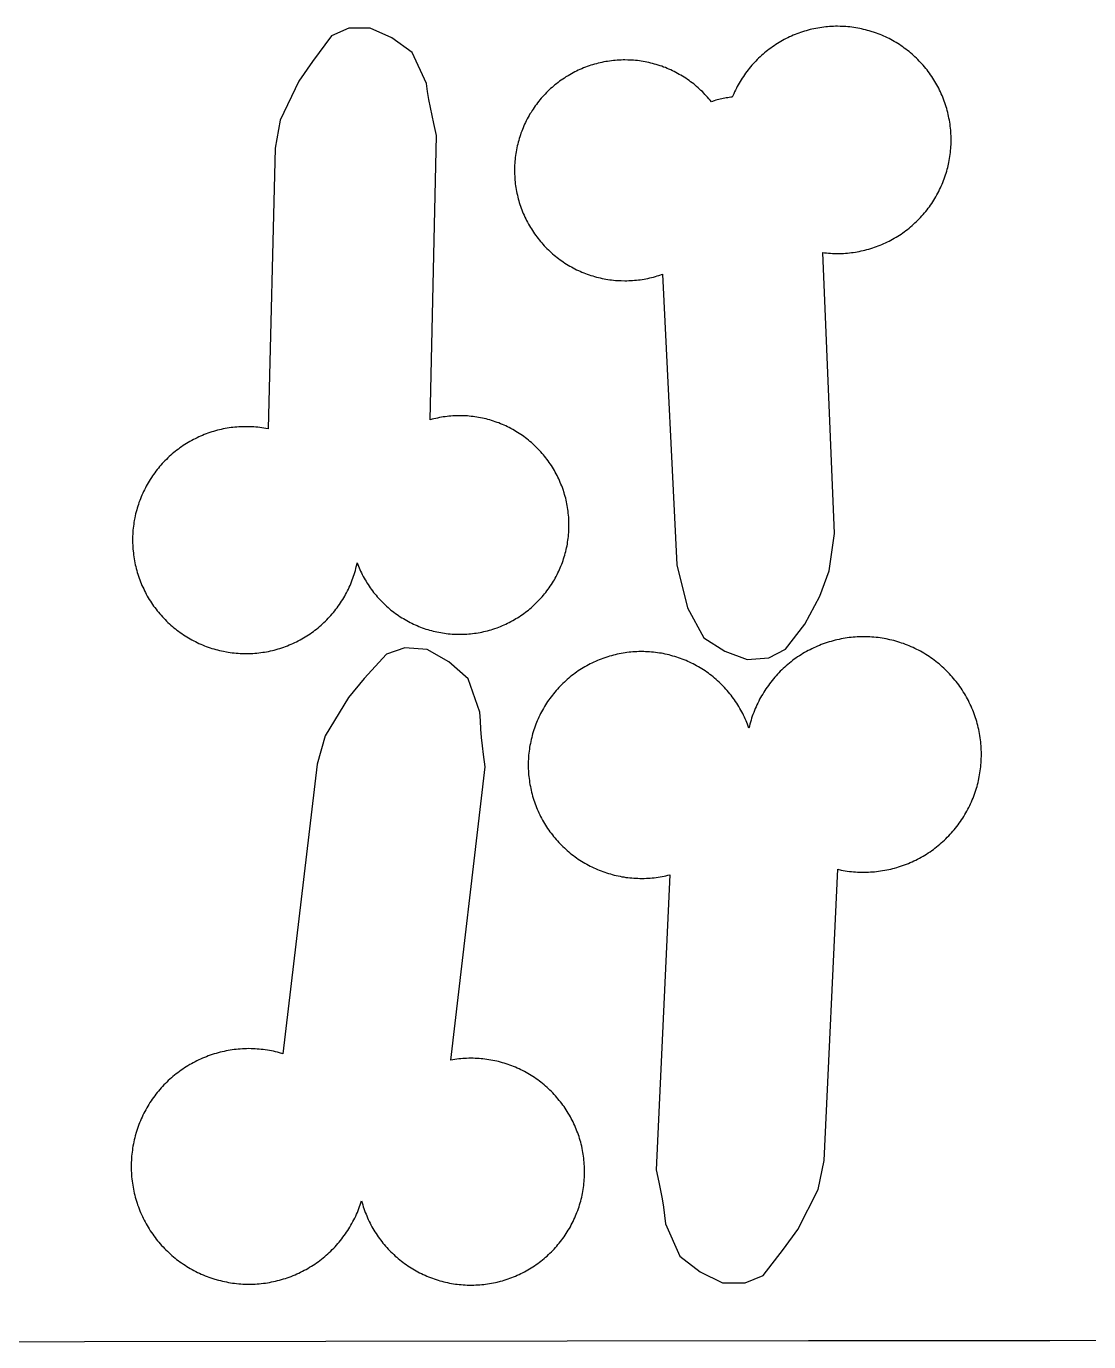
# Model space of a CAD drawing. Extents: x -246 to 246, y -104 to 199.
# Drawn here: x 6 to 18.03, y 108.34 to 123.23 of the extents above; entities that cross this region are included whole.
import ezdxf

# ---------------------------------------------------------------- set-up
doc = ezdxf.new("R2010")
doc.units = 0
doc.layers.add('Add_Red', color=1, linetype='Continuous')
doc.layers.add('Outline_Red', color=1, linetype='Continuous')

msp = doc.modelspace()

# ---------------------------------------------------------------- linework, layer by layer
at = {"layer": 'Add_Red'}
for points in [[(8.518, 116.128), (8.541, 116.129), (8.563, 116.13), (8.586, 116.132), (8.608, 116.134), (8.63, 116.136), (8.653, 116.139), (8.675, 116.142), (8.697, 116.145), (8.719, 116.149), (8.741, 116.153), (8.763, 116.158), (8.785, 116.163), (8.806, 116.168), (8.828, 116.174), (8.85, 116.18), (8.871, 116.187), (8.892, 116.194), (8.914, 116.201), (8.935, 116.208), (8.956, 116.216), (8.976, 116.225), (8.997, 116.234), (9.018, 116.243), (9.038, 116.252), (9.058, 116.262), (9.078, 116.272), (9.098, 116.283), (9.118, 116.293), (9.137, 116.305), (9.156, 116.316), (9.175, 116.328), (9.194, 116.34), (9.213, 116.353), (9.231, 116.365), (9.249, 116.379), (9.267, 116.392), (9.285, 116.406), (9.302, 116.42), (9.319, 116.434), (9.336, 116.449), (9.353, 116.464), (9.369, 116.479), (9.386, 116.495), (9.401, 116.511), (9.417, 116.527), (9.432, 116.543), (9.447, 116.56), (9.462, 116.577), (9.477, 116.594), (9.491, 116.611), (9.504, 116.629), (9.518, 116.647), (9.531, 116.665), (9.544, 116.683), (9.557, 116.702), (9.569, 116.72), (9.581, 116.739), (9.592, 116.759), (9.604, 116.778), (9.614, 116.798), (9.625, 116.817), (9.635, 116.837), (9.645, 116.858), (9.655, 116.878), (9.664, 116.898), (9.673, 116.919), (9.681, 116.94), (9.689, 116.961), (9.697, 116.982), (9.704, 117.003), (9.711, 117.024), (9.718, 117.046), (9.724, 117.067), (9.73, 117.089), (9.735, 117.11), (9.74, 117.132), (9.745, 117.154), (9.758, 117.119), (9.767, 117.1), (9.775, 117.08), (9.784, 117.06), (9.793, 117.041), (9.803, 117.021), (9.813, 117.002), (9.823, 116.983), (9.834, 116.964), (9.845, 116.946), (9.856, 116.927), (9.868, 116.909), (9.88, 116.891), (9.892, 116.873), (9.904, 116.856), (9.917, 116.838), (9.93, 116.821), (9.944, 116.804), (9.958, 116.788), (9.972, 116.771), (9.986, 116.755), (10.001, 116.739), (10.015, 116.724), (10.031, 116.708), (10.046, 116.693), (10.062, 116.678), (10.077, 116.664), (10.094, 116.649), (10.11, 116.635), (10.127, 116.621), (10.144, 116.608), (10.161, 116.595), (10.178, 116.582), (10.196, 116.57), (10.213, 116.557), (10.231, 116.545), (10.25, 116.534), (10.268, 116.523), (10.287, 116.512), (10.306, 116.501), (10.324, 116.491), (10.344, 116.481), (10.363, 116.471), (10.382, 116.462), (10.402, 116.453), (10.422, 116.444), (10.442, 116.436), (10.462, 116.428), (10.482, 116.42), (10.502, 116.413), (10.523, 116.406), (10.544, 116.4), (10.564, 116.394), (10.585, 116.388), (10.606, 116.383), (10.627, 116.378), (10.648, 116.373), (10.669, 116.369), (10.69, 116.365), (10.712, 116.361), (10.733, 116.358), (10.754, 116.355), (10.776, 116.353), (10.797, 116.351), (10.819, 116.349), (10.841, 116.348), (10.862, 116.347), (10.884, 116.346), (10.905, 116.346), (10.943, 116.346), (10.964, 116.347), (10.986, 116.348), (11.007, 116.35), (11.029, 116.352), (11.05, 116.354), (11.072, 116.357), (11.093, 116.36), (11.114, 116.364), (11.136, 116.367), (11.157, 116.372), (11.178, 116.376), (11.199, 116.381), (11.22, 116.387), (11.241, 116.392), (11.261, 116.398), (11.282, 116.405), (11.303, 116.411), (11.328, 116.42), (11.349, 116.428), (11.369, 116.436), (11.389, 116.444), (11.408, 116.453), (11.428, 116.462), (11.448, 116.471), (11.467, 116.481), (11.486, 116.491), (11.505, 116.501), (11.524, 116.512), (11.542, 116.523), (11.561, 116.534), (11.579, 116.545), (11.597, 116.557), (11.615, 116.57), (11.632, 116.582), (11.65, 116.595), (11.667, 116.608), (11.684, 116.621), (11.7, 116.635), (11.717, 116.649), (11.733, 116.664), (11.749, 116.678), (11.765, 116.693), (11.78, 116.708), (11.795, 116.724), (11.81, 116.739), (11.825, 116.755), (11.839, 116.771), (11.853, 116.788), (11.867, 116.804), (11.88, 116.821), (11.893, 116.838), (11.906, 116.856), (11.919, 116.873), (11.931, 116.891), (11.943, 116.909), (11.954, 116.927), (11.966, 116.946), (11.977, 116.964), (11.987, 116.983), (11.998, 117.002), (12.007, 117.021), (12.017, 117.041), (12.026, 117.06), (12.035, 117.08), (12.044, 117.1), (12.052, 117.119), (12.06, 117.14), (12.068, 117.16), (12.075, 117.18), (12.082, 117.201), (12.088, 117.221), (12.094, 117.242), (12.1, 117.263), (12.106, 117.284), (12.111, 117.305), (12.115, 117.326), (12.12, 117.347), (12.124, 117.368), (12.127, 117.389), (12.13, 117.411), (12.133, 117.432), (12.136, 117.454), (12.138, 117.475), (12.139, 117.497), (12.141, 117.518), (12.142, 117.54), (12.142, 117.561), (12.142, 117.583), (12.142, 117.609), (12.141, 117.63), (12.14, 117.652), (12.139, 117.673), (12.137, 117.695), (12.135, 117.716), (12.133, 117.738), (12.13, 117.759), (12.126, 117.781), (12.123, 117.802), (12.119, 117.823), (12.114, 117.844), (12.11, 117.865), (12.105, 117.886), (12.099, 117.907), (12.093, 117.928), (12.087, 117.949), (12.075, 117.986), (12.068, 118.006), (12.06, 118.026), (12.052, 118.046), (12.044, 118.066), (12.035, 118.086), (12.026, 118.106), (12.017, 118.125), (12.007, 118.144), (11.998, 118.164), (11.987, 118.183), (11.977, 118.201), (11.966, 118.22), (11.954, 118.238), (11.943, 118.257), (11.931, 118.275), (11.919, 118.292), (11.906, 118.31), (11.893, 118.327), (11.88, 118.344), (11.867, 118.361), (11.853, 118.378), (11.839, 118.394), (11.825, 118.411), (11.81, 118.427), (11.795, 118.442), (11.78, 118.458), (11.765, 118.473), (11.749, 118.488), (11.733, 118.502), (11.717, 118.516), (11.7, 118.53), (11.684, 118.544), (11.667, 118.558), (11.65, 118.571), (11.632, 118.584), (11.615, 118.596), (11.597, 118.608), (11.579, 118.62), (11.561, 118.632), (11.542, 118.643), (11.524, 118.654), (11.505, 118.665), (11.486, 118.675), (11.467, 118.685), (11.448, 118.695), (11.428, 118.704), (11.408, 118.713), (11.389, 118.722), (11.369, 118.73), (11.349, 118.738), (11.328, 118.745), (11.308, 118.752), (11.288, 118.759), (11.267, 118.766), (11.246, 118.772), (11.225, 118.778), (11.205, 118.783), (11.184, 118.788), (11.162, 118.793), (11.141, 118.797), (11.12, 118.801), (11.099, 118.805), (11.077, 118.808), (11.056, 118.811), (11.035, 118.813), (11.013, 118.815), (10.992, 118.817), (10.97, 118.818), (10.948, 118.819), (10.927, 118.82), (10.905, 118.82), (10.869, 118.819), (10.848, 118.819), (10.826, 118.817), (10.805, 118.816), (10.783, 118.814), (10.762, 118.812), (10.74, 118.809), (10.719, 118.806), (10.698, 118.802), (10.676, 118.799), (10.655, 118.794), (10.634, 118.79), (10.613, 118.785), (10.592, 118.78), (10.571, 118.774), (10.644, 121.993), (10.612, 122.127), (10.592, 122.218), (10.574, 122.308), (10.557, 122.399), (10.542, 122.49), (10.529, 122.581), (10.367, 122.931), (10.139, 123.096), (9.892, 123.208), (9.649, 123.205), (9.453, 123.118), (9.239, 122.828), (9.085, 122.608), (8.873, 122.167), (8.815, 121.849), (8.739, 118.671), (8.71, 118.677), (8.688, 118.68), (8.665, 118.684), (8.643, 118.687), (8.621, 118.689), (8.599, 118.691), (8.576, 118.693), (8.554, 118.695), (8.532, 118.696), (8.509, 118.696), (8.487, 118.696), (8.451, 118.696), (8.428, 118.695), (8.406, 118.694), (8.384, 118.692), (8.361, 118.69), (8.339, 118.688), (8.317, 118.685), (8.295, 118.682), (8.273, 118.678), (8.25, 118.674), (8.228, 118.67), (8.207, 118.665), (8.185, 118.66), (8.163, 118.655), (8.141, 118.649), (8.12, 118.643), (8.098, 118.636), (8.077, 118.629), (8.056, 118.622), (8.035, 118.614), (8.014, 118.606), (7.993, 118.598), (7.973, 118.589), (7.952, 118.58), (7.932, 118.57), (7.912, 118.56), (7.892, 118.55), (7.872, 118.54), (7.852, 118.529), (7.833, 118.517), (7.814, 118.506), (7.795, 118.494), (7.776, 118.482), (7.757, 118.469), (7.739, 118.456), (7.721, 118.443), (7.703, 118.43), (7.685, 118.416), (7.668, 118.402), (7.651, 118.387), (7.634, 118.372), (7.617, 118.357), (7.601, 118.342), (7.585, 118.326), (7.569, 118.311), (7.554, 118.294), (7.538, 118.278), (7.523, 118.261), (7.509, 118.244), (7.494, 118.227), (7.48, 118.21), (7.466, 118.192), (7.453, 118.174), (7.44, 118.156), (7.427, 118.138), (7.415, 118.119), (7.402, 118.1), (7.391, 118.081), (7.379, 118.062), (7.368, 118.043), (7.357, 118.023), (7.347, 118.003), (7.336, 117.983), (7.327, 117.963), (7.317, 117.943), (7.308, 117.922), (7.299, 117.901), (7.291, 117.881), (7.283, 117.86), (7.275, 117.839), (7.268, 117.817), (7.261, 117.796), (7.255, 117.775), (7.249, 117.753), (7.243, 117.731), (7.237, 117.71), (7.232, 117.688), (7.228, 117.666), (7.222, 117.635), (7.218, 117.613), (7.215, 117.591), (7.212, 117.569), (7.209, 117.546), (7.207, 117.524), (7.206, 117.502), (7.204, 117.479), (7.203, 117.457), (7.203, 117.434), (7.202, 117.412), (7.203, 117.378), (7.204, 117.356), (7.205, 117.333), (7.206, 117.311), (7.208, 117.289), (7.211, 117.266), (7.213, 117.244), (7.217, 117.222), (7.22, 117.2), (7.224, 117.178), (7.228, 117.156), (7.233, 117.134), (7.238, 117.112), (7.243, 117.09), (7.249, 117.069), (7.255, 117.047), (7.262, 117.026), (7.269, 117.004), (7.276, 116.983), (7.284, 116.962), (7.292, 116.941), (7.3, 116.92), (7.309, 116.9), (7.318, 116.879), (7.328, 116.859), (7.337, 116.839), (7.348, 116.819), (7.358, 116.799), (7.369, 116.779), (7.38, 116.76), (7.392, 116.741), (7.404, 116.722), (7.416, 116.703), (7.428, 116.684), (7.441, 116.666), (7.454, 116.648), (7.468, 116.63), (7.482, 116.612), (7.496, 116.595), (7.51, 116.578), (7.525, 116.561), (7.54, 116.544), (7.555, 116.528), (7.571, 116.512), (7.587, 116.496), (7.603, 116.48), (7.619, 116.465), (7.636, 116.45), (7.653, 116.435), (7.67, 116.421), (7.687, 116.407), (7.705, 116.393), (7.723, 116.38), (7.741, 116.366), (7.759, 116.354), (7.778, 116.341), (7.797, 116.329), (7.816, 116.317), (7.835, 116.305), (7.854, 116.294), (7.874, 116.283), (7.894, 116.273), (7.914, 116.263), (7.934, 116.253), (7.954, 116.243), (7.975, 116.234), (7.995, 116.225), (8.016, 116.217), (8.037, 116.209), (8.058, 116.201), (8.079, 116.194), (8.101, 116.187), (8.122, 116.181), (8.144, 116.174), (8.165, 116.169), (8.187, 116.163), (8.209, 116.158), (8.231, 116.154), (8.264, 116.147), (8.286, 116.144), (8.308, 116.14), (8.33, 116.137), (8.352, 116.135), (8.375, 116.133), (8.397, 116.131), (8.419, 116.13), (8.442, 116.129), (8.464, 116.128), (8.487, 116.128), (8.518, 116.128)], [(14.404, 116.079), (14.593, 116.179), (14.813, 116.46), (14.981, 116.776), (15.089, 117.064), (15.147, 117.488), (15.014, 120.668), (15.036, 120.665), (15.058, 120.663), (15.081, 120.661), (15.103, 120.659), (15.126, 120.658), (15.148, 120.657), (15.182, 120.657), (15.205, 120.657), (15.227, 120.657), (15.25, 120.658), (15.272, 120.66), (15.294, 120.661), (15.317, 120.664), (15.339, 120.666), (15.361, 120.669), (15.384, 120.672), (15.406, 120.676), (15.428, 120.68), (15.45, 120.685), (15.472, 120.689), (15.493, 120.695), (15.515, 120.7), (15.537, 120.706), (15.558, 120.713), (15.58, 120.719), (15.601, 120.727), (15.622, 120.734), (15.643, 120.742), (15.664, 120.75), (15.685, 120.759), (15.705, 120.768), (15.726, 120.777), (15.746, 120.787), (15.766, 120.797), (15.786, 120.807), (15.806, 120.818), (15.825, 120.829), (15.845, 120.84), (15.864, 120.852), (15.883, 120.864), (15.901, 120.876), (15.92, 120.889), (15.938, 120.902), (15.956, 120.915), (15.974, 120.929), (15.992, 120.943), (16.009, 120.957), (16.026, 120.972), (16.043, 120.987), (16.059, 121.002), (16.076, 121.017), (16.092, 121.033), (16.107, 121.049), (16.123, 121.065), (16.138, 121.082), (16.153, 121.099), (16.167, 121.116), (16.182, 121.133), (16.196, 121.151), (16.209, 121.168), (16.223, 121.186), (16.236, 121.205), (16.248, 121.223), (16.261, 121.242), (16.273, 121.261), (16.284, 121.28), (16.296, 121.299), (16.307, 121.319), (16.318, 121.339), (16.328, 121.358), (16.338, 121.379), (16.348, 121.399), (16.357, 121.419), (16.366, 121.44), (16.374, 121.461), (16.383, 121.481), (16.391, 121.502), (16.398, 121.524), (16.405, 121.545), (16.412, 121.566), (16.418, 121.588), (16.424, 121.609), (16.43, 121.631), (16.438, 121.666), (16.443, 121.688), (16.447, 121.71), (16.451, 121.732), (16.454, 121.754), (16.457, 121.777), (16.46, 121.799), (16.462, 121.821), (16.464, 121.844), (16.466, 121.866), (16.467, 121.888), (16.468, 121.911), (16.468, 121.942), (16.468, 121.965), (16.467, 121.987), (16.466, 122.009), (16.465, 122.032), (16.463, 122.054), (16.461, 122.076), (16.458, 122.099), (16.456, 122.121), (16.452, 122.143), (16.449, 122.165), (16.444, 122.187), (16.44, 122.209), (16.435, 122.231), (16.43, 122.253), (16.424, 122.275), (16.418, 122.296), (16.412, 122.318), (16.405, 122.339), (16.398, 122.361), (16.391, 122.382), (16.383, 122.403), (16.374, 122.424), (16.366, 122.444), (16.357, 122.465), (16.348, 122.485), (16.338, 122.506), (16.328, 122.526), (16.318, 122.546), (16.307, 122.565), (16.296, 122.585), (16.284, 122.604), (16.273, 122.623), (16.261, 122.642), (16.248, 122.661), (16.236, 122.679), (16.223, 122.698), (16.209, 122.716), (16.196, 122.734), (16.182, 122.751), (16.167, 122.768), (16.153, 122.786), (16.138, 122.802), (16.123, 122.819), (16.107, 122.835), (16.092, 122.851), (16.076, 122.867), (16.059, 122.882), (16.043, 122.897), (16.026, 122.912), (16.009, 122.927), (15.992, 122.941), (15.974, 122.955), (15.956, 122.969), (15.938, 122.982), (15.92, 122.995), (15.901, 123.008), (15.883, 123.02), (15.864, 123.032), (15.845, 123.044), (15.825, 123.055), (15.806, 123.067), (15.786, 123.077), (15.766, 123.088), (15.746, 123.098), (15.726, 123.107), (15.705, 123.117), (15.685, 123.126), (15.664, 123.134), (15.643, 123.142), (15.622, 123.15), (15.601, 123.158), (15.564, 123.17), (15.542, 123.176), (15.521, 123.182), (15.499, 123.188), (15.477, 123.193), (15.455, 123.198), (15.433, 123.203), (15.411, 123.207), (15.389, 123.211), (15.367, 123.214), (15.345, 123.217), (15.323, 123.22), (15.3, 123.222), (15.278, 123.224), (15.256, 123.226), (15.233, 123.227), (15.211, 123.227), (15.182, 123.228), (15.16, 123.228), (15.138, 123.227), (15.115, 123.226), (15.093, 123.225), (15.07, 123.223), (15.048, 123.221), (15.026, 123.218), (15.004, 123.215), (14.981, 123.212), (14.959, 123.208), (14.937, 123.204), (14.915, 123.2), (14.893, 123.195), (14.871, 123.19), (14.85, 123.184), (14.828, 123.178), (14.807, 123.172), (14.785, 123.165), (14.764, 123.158), (14.743, 123.15), (14.722, 123.142), (14.701, 123.134), (14.68, 123.126), (14.66, 123.117), (14.639, 123.107), (14.619, 123.098), (14.599, 123.088), (14.579, 123.077), (14.559, 123.067), (14.54, 123.055), (14.52, 123.044), (14.501, 123.032), (14.482, 123.02), (14.464, 123.008), (14.445, 122.995), (14.427, 122.982), (14.409, 122.969), (14.391, 122.955), (14.373, 122.941), (14.356, 122.927), (14.339, 122.912), (14.322, 122.897), (14.306, 122.882), (14.289, 122.867), (14.273, 122.851), (14.258, 122.835), (14.242, 122.819), (14.227, 122.802), (14.212, 122.786), (14.198, 122.768), (14.183, 122.751), (14.169, 122.734), (14.156, 122.716), (14.142, 122.698), (14.129, 122.679), (14.117, 122.661), (14.104, 122.642), (14.092, 122.623), (14.08, 122.604), (14.069, 122.585), (14.058, 122.565), (14.047, 122.546), (14.037, 122.526), (14.027, 122.506), (14.017, 122.485), (14.008, 122.465), (13.991, 122.426), (13.974, 122.424), (13.957, 122.422), (13.939, 122.42), (13.922, 122.417), (13.905, 122.414), (13.888, 122.411), (13.871, 122.407), (13.854, 122.404), (13.837, 122.399), (13.82, 122.395), (13.803, 122.39), (13.786, 122.385), (13.754, 122.374), (13.74, 122.391), (13.726, 122.408), (13.712, 122.425), (13.697, 122.441), (13.682, 122.457), (13.667, 122.472), (13.652, 122.488), (13.636, 122.503), (13.62, 122.518), (13.604, 122.533), (13.587, 122.547), (13.571, 122.561), (13.554, 122.575), (13.537, 122.588), (13.519, 122.601), (13.502, 122.614), (13.484, 122.627), (13.466, 122.639), (13.447, 122.651), (13.429, 122.662), (13.41, 122.673), (13.391, 122.684), (13.372, 122.695), (13.353, 122.705), (13.334, 122.715), (13.314, 122.725), (13.294, 122.734), (13.274, 122.743), (13.254, 122.751), (13.234, 122.76), (13.214, 122.767), (13.193, 122.775), (13.173, 122.782), (13.152, 122.789), (13.131, 122.795), (13.11, 122.801), (13.089, 122.807), (13.068, 122.812), (13.047, 122.817), (13.025, 122.822), (13.004, 122.826), (12.982, 122.83), (12.961, 122.833), (12.939, 122.836), (12.918, 122.839), (12.896, 122.841), (12.874, 122.843), (12.852, 122.844), (12.831, 122.846), (12.809, 122.846), (12.775, 122.847), (12.754, 122.847), (12.732, 122.846), (12.71, 122.845), (12.688, 122.844), (12.666, 122.842), (12.645, 122.84), (12.623, 122.837), (12.601, 122.835), (12.58, 122.831), (12.558, 122.828), (12.537, 122.824), (12.516, 122.819), (12.494, 122.815), (12.473, 122.81), (12.452, 122.804), (12.431, 122.798), (12.41, 122.792), (12.389, 122.786), (12.369, 122.779), (12.348, 122.771), (12.328, 122.764), (12.307, 122.756), (12.287, 122.747), (12.267, 122.739), (12.247, 122.73), (12.228, 122.72), (12.208, 122.711), (12.189, 122.701), (12.17, 122.69), (12.151, 122.679), (12.132, 122.668), (12.108, 122.654), (12.09, 122.642), (12.072, 122.63), (12.054, 122.617), (12.036, 122.605), (12.019, 122.592), (12.001, 122.578), (11.984, 122.565), (11.968, 122.551), (11.951, 122.536), (11.935, 122.522), (11.919, 122.507), (11.903, 122.492), (11.888, 122.477), (11.872, 122.461), (11.857, 122.445), (11.843, 122.429), (11.828, 122.413), (11.814, 122.396), (11.801, 122.379), (11.787, 122.362), (11.774, 122.344), (11.761, 122.327), (11.748, 122.309), (11.736, 122.291), (11.724, 122.273), (11.713, 122.254), (11.701, 122.236), (11.69, 122.217), (11.68, 122.198), (11.669, 122.179), (11.659, 122.159), (11.65, 122.14), (11.64, 122.12), (11.631, 122.1), (11.623, 122.08), (11.615, 122.06), (11.607, 122.039), (11.599, 122.019), (11.592, 121.998), (11.585, 121.978), (11.579, 121.957), (11.573, 121.936), (11.567, 121.915), (11.562, 121.894), (11.557, 121.873), (11.552, 121.851), (11.548, 121.83), (11.544, 121.808), (11.54, 121.787), (11.537, 121.765), (11.534, 121.744), (11.532, 121.722), (11.53, 121.7), (11.528, 121.678), (11.527, 121.657), (11.526, 121.635), (11.526, 121.597), (11.526, 121.575), (11.527, 121.554), (11.528, 121.532), (11.529, 121.51), (11.531, 121.488), (11.533, 121.467), (11.535, 121.445), (11.538, 121.423), (11.541, 121.402), (11.545, 121.38), (11.549, 121.359), (11.553, 121.338), (11.558, 121.316), (11.563, 121.295), (11.568, 121.274), (11.574, 121.253), (11.58, 121.232), (11.587, 121.211), (11.594, 121.191), (11.601, 121.17), (11.609, 121.15), (11.617, 121.129), (11.625, 121.109), (11.634, 121.089), (11.643, 121.069), (11.653, 121.048), (11.663, 121.028), (11.673, 121.009), (11.683, 120.99), (11.694, 120.971), (11.705, 120.952), (11.717, 120.934), (11.728, 120.915), (11.74, 120.897), (11.753, 120.879), (11.766, 120.861), (11.779, 120.844), (11.792, 120.827), (11.805, 120.81), (11.819, 120.793), (11.834, 120.776), (11.848, 120.76), (11.863, 120.744), (11.878, 120.728), (11.893, 120.712), (11.909, 120.697), (11.925, 120.682), (11.941, 120.668), (11.957, 120.653), (11.974, 120.639), (11.99, 120.625), (12.008, 120.612), (12.025, 120.598), (12.042, 120.585), (12.06, 120.573), (12.078, 120.56), (12.096, 120.548), (12.115, 120.537), (12.133, 120.525), (12.152, 120.514), (12.171, 120.504), (12.19, 120.493), (12.21, 120.483), (12.229, 120.473), (12.249, 120.464), (12.269, 120.455), (12.289, 120.446), (12.309, 120.438), (12.329, 120.43), (12.35, 120.423), (12.37, 120.415), (12.391, 120.408), (12.412, 120.402), (12.433, 120.396), (12.454, 120.39), (12.475, 120.384), (12.496, 120.379), (12.517, 120.375), (12.539, 120.37), (12.56, 120.366), (12.582, 120.363), (12.603, 120.36), (12.625, 120.357), (12.647, 120.354), (12.668, 120.352), (12.69, 120.351), (12.712, 120.349), (12.734, 120.349), (12.775, 120.348), (12.797, 120.348), (12.819, 120.349), (12.841, 120.35), (12.862, 120.351), (12.884, 120.353), (12.906, 120.355), (12.928, 120.357), (12.949, 120.36), (12.971, 120.363), (12.992, 120.367), (13.014, 120.371), (13.035, 120.375), (13.056, 120.38), (13.078, 120.385), (13.099, 120.39), (13.12, 120.396), (13.141, 120.402), (13.161, 120.409), (13.201, 120.422), (13.364, 117.132), (13.483, 116.644), (13.668, 116.306), (13.907, 116.156), (14.161, 116.06), (14.404, 116.079)], [(14.339, 109.09), (14.569, 109.386), (14.734, 109.61), (14.964, 110.062), (15.032, 110.39), (15.187, 113.686), (15.224, 113.678), (15.247, 113.674), (15.27, 113.67), (15.293, 113.666), (15.316, 113.663), (15.339, 113.661), (15.362, 113.658), (15.385, 113.657), (15.408, 113.655), (15.432, 113.654), (15.455, 113.654), (15.478, 113.653), (15.508, 113.654), (15.531, 113.654), (15.554, 113.656), (15.578, 113.657), (15.601, 113.659), (15.624, 113.661), (15.647, 113.664), (15.67, 113.667), (15.693, 113.671), (15.716, 113.675), (15.739, 113.679), (15.762, 113.684), (15.784, 113.689), (15.807, 113.695), (15.829, 113.7), (15.852, 113.707), (15.874, 113.714), (15.896, 113.721), (15.918, 113.728), (15.94, 113.736), (15.962, 113.744), (15.984, 113.753), (16.005, 113.762), (16.026, 113.771), (16.047, 113.781), (16.068, 113.791), (16.089, 113.802), (16.11, 113.812), (16.13, 113.824), (16.15, 113.835), (16.17, 113.847), (16.19, 113.859), (16.21, 113.872), (16.229, 113.885), (16.248, 113.898), (16.267, 113.912), (16.285, 113.926), (16.304, 113.94), (16.322, 113.954), (16.34, 113.969), (16.357, 113.985), (16.375, 114), (16.392, 114.016), (16.409, 114.032), (16.425, 114.048), (16.441, 114.065), (16.457, 114.082), (16.473, 114.099), (16.488, 114.117), (16.503, 114.134), (16.518, 114.152), (16.532, 114.171), (16.546, 114.189), (16.56, 114.208), (16.574, 114.227), (16.587, 114.246), (16.599, 114.266), (16.612, 114.285), (16.624, 114.305), (16.636, 114.325), (16.647, 114.346), (16.658, 114.366), (16.669, 114.387), (16.679, 114.408), (16.689, 114.429), (16.698, 114.45), (16.707, 114.471), (16.716, 114.493), (16.725, 114.515), (16.733, 114.536), (16.74, 114.558), (16.748, 114.58), (16.755, 114.603), (16.761, 114.625), (16.767, 114.647), (16.773, 114.67), (16.778, 114.693), (16.786, 114.732), (16.791, 114.755), (16.794, 114.778), (16.798, 114.801), (16.801, 114.824), (16.804, 114.847), (16.806, 114.87), (16.808, 114.893), (16.809, 114.916), (16.81, 114.94), (16.811, 114.963), (16.811, 114.986), (16.811, 115.014), (16.81, 115.037), (16.809, 115.06), (16.807, 115.083), (16.805, 115.107), (16.803, 115.13), (16.8, 115.153), (16.797, 115.176), (16.794, 115.199), (16.79, 115.222), (16.786, 115.245), (16.781, 115.267), (16.776, 115.29), (16.77, 115.313), (16.764, 115.335), (16.758, 115.358), (16.751, 115.38), (16.744, 115.402), (16.737, 115.424), (16.729, 115.446), (16.721, 115.468), (16.712, 115.489), (16.703, 115.511), (16.694, 115.532), (16.684, 115.553), (16.674, 115.574), (16.664, 115.595), (16.653, 115.616), (16.642, 115.636), (16.63, 115.656), (16.618, 115.676), (16.606, 115.696), (16.593, 115.716), (16.581, 115.735), (16.567, 115.754), (16.554, 115.773), (16.54, 115.792), (16.526, 115.81), (16.511, 115.828), (16.496, 115.846), (16.481, 115.864), (16.466, 115.881), (16.45, 115.898), (16.434, 115.915), (16.417, 115.931), (16.401, 115.948), (16.384, 115.964), (16.367, 115.979), (16.349, 115.995), (16.331, 116.01), (16.313, 116.024), (16.295, 116.039), (16.277, 116.053), (16.258, 116.067), (16.239, 116.08), (16.22, 116.093), (16.2, 116.106), (16.181, 116.118), (16.161, 116.131), (16.141, 116.142), (16.12, 116.154), (16.1, 116.165), (16.079, 116.175), (16.058, 116.186), (16.037, 116.196), (16.016, 116.205), (15.995, 116.214), (15.973, 116.223), (15.952, 116.232), (15.93, 116.24), (15.908, 116.247), (15.886, 116.255), (15.864, 116.262), (15.841, 116.268), (15.819, 116.274), (15.796, 116.28), (15.774, 116.285), (15.733, 116.294), (15.71, 116.298), (15.687, 116.302), (15.664, 116.306), (15.641, 116.309), (15.618, 116.311), (15.594, 116.314), (15.571, 116.315), (15.548, 116.317), (15.525, 116.318), (15.502, 116.318), (15.478, 116.319), (15.453, 116.318), (15.429, 116.318), (15.406, 116.317), (15.383, 116.315), (15.36, 116.313), (15.337, 116.311), (15.314, 116.308), (15.29, 116.305), (15.267, 116.302), (15.245, 116.298), (15.222, 116.294), (15.199, 116.289), (15.176, 116.284), (15.154, 116.278), (15.131, 116.273), (15.109, 116.266), (15.086, 116.26), (15.064, 116.253), (15.042, 116.245), (15.02, 116.237), (14.998, 116.229), (14.977, 116.221), (14.955, 116.212), (14.934, 116.202), (14.913, 116.193), (14.892, 116.183), (14.871, 116.172), (14.851, 116.162), (14.83, 116.15), (14.81, 116.139), (14.79, 116.127), (14.77, 116.115), (14.75, 116.102), (14.731, 116.09), (14.712, 116.076), (14.693, 116.063), (14.674, 116.049), (14.656, 116.035), (14.638, 116.02), (14.62, 116.005), (14.602, 115.99), (14.585, 115.975), (14.568, 115.959), (14.551, 115.943), (14.534, 115.927), (14.518, 115.91), (14.502, 115.893), (14.486, 115.876), (14.471, 115.859), (14.456, 115.841), (14.441, 115.823), (14.427, 115.805), (14.413, 115.786), (14.399, 115.767), (14.385, 115.748), (14.372, 115.729), (14.359, 115.71), (14.347, 115.69), (14.335, 115.67), (14.323, 115.65), (14.312, 115.63), (14.3, 115.61), (14.29, 115.589), (14.279, 115.568), (14.269, 115.547), (14.26, 115.526), (14.251, 115.505), (14.242, 115.483), (14.233, 115.461), (14.225, 115.44), (14.217, 115.418), (14.21, 115.396), (14.203, 115.373), (14.197, 115.351), (14.19, 115.329), (14.185, 115.306), (14.179, 115.284), (14.171, 115.306), (14.164, 115.327), (14.155, 115.347), (14.147, 115.368), (14.138, 115.389), (14.129, 115.409), (14.119, 115.429), (14.109, 115.449), (14.099, 115.469), (14.088, 115.489), (14.077, 115.508), (14.065, 115.528), (14.054, 115.547), (14.042, 115.566), (14.029, 115.584), (14.017, 115.603), (14.004, 115.621), (13.99, 115.639), (13.977, 115.657), (13.963, 115.674), (13.949, 115.692), (13.934, 115.709), (13.919, 115.725), (13.904, 115.742), (13.889, 115.758), (13.873, 115.774), (13.857, 115.79), (13.841, 115.805), (13.824, 115.82), (13.807, 115.835), (13.79, 115.85), (13.773, 115.864), (13.755, 115.878), (13.738, 115.892), (13.72, 115.905), (13.701, 115.918), (13.683, 115.931), (13.664, 115.943), (13.645, 115.955), (13.626, 115.967), (13.607, 115.978), (13.587, 115.989), (13.568, 116), (13.548, 116.01), (13.528, 116.02), (13.508, 116.03), (13.487, 116.039), (13.467, 116.048), (13.446, 116.057), (13.425, 116.065), (13.404, 116.073), (13.383, 116.08), (13.362, 116.087), (13.34, 116.094), (13.319, 116.1), (13.297, 116.106), (13.276, 116.112), (13.254, 116.117), (13.232, 116.122), (13.21, 116.127), (13.188, 116.131), (13.166, 116.134), (13.144, 116.138), (13.122, 116.141), (13.099, 116.143), (13.077, 116.145), (13.055, 116.147), (13.032, 116.148), (13.01, 116.149), (12.988, 116.15), (12.965, 116.15), (12.933, 116.15), (12.911, 116.149), (12.889, 116.148), (12.866, 116.146), (12.844, 116.144), (12.822, 116.142), (12.799, 116.139), (12.777, 116.136), (12.755, 116.133), (12.733, 116.129), (12.711, 116.125), (12.689, 116.12), (12.667, 116.115), (12.646, 116.11), (12.624, 116.104), (12.602, 116.098), (12.581, 116.091), (12.547, 116.08), (12.526, 116.073), (12.505, 116.065), (12.484, 116.057), (12.464, 116.048), (12.443, 116.039), (12.423, 116.03), (12.402, 116.02), (12.382, 116.01), (12.363, 116), (12.343, 115.989), (12.323, 115.978), (12.304, 115.967), (12.285, 115.955), (12.266, 115.943), (12.247, 115.931), (12.229, 115.918), (12.211, 115.905), (12.193, 115.892), (12.175, 115.878), (12.157, 115.864), (12.14, 115.85), (12.123, 115.835), (12.106, 115.82), (12.09, 115.805), (12.073, 115.79), (12.057, 115.774), (12.042, 115.758), (12.026, 115.742), (12.011, 115.725), (11.996, 115.709), (11.982, 115.692), (11.968, 115.674), (11.954, 115.657), (11.94, 115.639), (11.927, 115.621), (11.914, 115.603), (11.901, 115.584), (11.889, 115.566), (11.877, 115.547), (11.865, 115.528), (11.853, 115.508), (11.842, 115.489), (11.832, 115.469), (11.821, 115.449), (11.811, 115.429), (11.802, 115.409), (11.792, 115.389), (11.784, 115.368), (11.775, 115.347), (11.767, 115.327), (11.759, 115.306), (11.751, 115.284), (11.744, 115.263), (11.738, 115.242), (11.731, 115.22), (11.725, 115.199), (11.72, 115.177), (11.714, 115.155), (11.71, 115.133), (11.705, 115.111), (11.701, 115.089), (11.697, 115.067), (11.694, 115.045), (11.691, 115.023), (11.689, 115.001), (11.686, 114.978), (11.685, 114.956), (11.683, 114.934), (11.682, 114.911), (11.682, 114.889), (11.681, 114.867), (11.682, 114.824), (11.683, 114.802), (11.684, 114.78), (11.686, 114.757), (11.688, 114.735), (11.691, 114.713), (11.694, 114.691), (11.697, 114.668), (11.701, 114.646), (11.705, 114.624), (11.709, 114.602), (11.714, 114.58), (11.719, 114.559), (11.725, 114.537), (11.73, 114.515), (11.738, 114.491), (11.744, 114.47), (11.751, 114.449), (11.759, 114.428), (11.767, 114.407), (11.775, 114.386), (11.784, 114.365), (11.792, 114.344), (11.802, 114.324), (11.811, 114.304), (11.821, 114.284), (11.832, 114.264), (11.842, 114.244), (11.853, 114.225), (11.865, 114.205), (11.877, 114.186), (11.889, 114.167), (11.901, 114.149), (11.914, 114.13), (11.927, 114.112), (11.94, 114.094), (11.954, 114.076), (11.968, 114.059), (11.982, 114.041), (11.996, 114.024), (12.011, 114.008), (12.026, 113.991), (12.042, 113.975), (12.057, 113.959), (12.073, 113.943), (12.09, 113.928), (12.106, 113.913), (12.123, 113.898), (12.14, 113.883), (12.157, 113.869), (12.175, 113.855), (12.193, 113.841), (12.211, 113.828), (12.229, 113.815), (12.247, 113.802), (12.266, 113.79), (12.285, 113.778), (12.304, 113.766), (12.323, 113.755), (12.343, 113.744), (12.363, 113.733), (12.382, 113.723), (12.402, 113.713), (12.423, 113.703), (12.443, 113.694), (12.464, 113.685), (12.484, 113.676), (12.505, 113.668), (12.526, 113.66), (12.547, 113.653), (12.568, 113.646), (12.59, 113.639), (12.611, 113.633), (12.633, 113.627), (12.655, 113.621), (12.676, 113.616), (12.698, 113.611), (12.72, 113.607), (12.742, 113.602), (12.764, 113.599), (12.787, 113.595), (12.809, 113.592), (12.831, 113.59), (12.853, 113.588), (12.876, 113.586), (12.898, 113.585), (12.92, 113.584), (12.943, 113.583), (12.965, 113.583), (12.995, 113.583), (13.018, 113.584), (13.04, 113.585), (13.062, 113.587), (13.085, 113.588), (13.107, 113.591), (13.129, 113.593), (13.151, 113.596), (13.173, 113.6), (13.196, 113.604), (13.218, 113.608), (13.239, 113.613), (13.261, 113.618), (13.283, 113.623), (13.131, 110.285), (13.161, 110.145), (13.18, 110.051), (13.196, 109.957), (13.211, 109.862), (13.225, 109.767), (13.236, 109.672), (13.396, 109.306), (13.629, 109.129), (13.882, 109.007), (14.135, 109.005), (14.339, 109.09)], [(11.065, 108.98), (11.087, 108.981), (11.11, 108.982), (11.132, 108.983), (11.154, 108.985), (11.177, 108.988), (11.199, 108.99), (11.221, 108.993), (11.243, 108.997), (11.265, 109.001), (11.287, 109.005), (11.309, 109.009), (11.331, 109.014), (11.367, 109.023), (11.389, 109.029), (11.41, 109.036), (11.432, 109.043), (11.453, 109.05), (11.474, 109.057), (11.495, 109.065), (11.516, 109.073), (11.536, 109.082), (11.557, 109.091), (11.577, 109.1), (11.598, 109.11), (11.618, 109.12), (11.638, 109.13), (11.657, 109.141), (11.677, 109.152), (11.696, 109.163), (11.715, 109.175), (11.734, 109.187), (11.753, 109.199), (11.771, 109.212), (11.789, 109.225), (11.807, 109.238), (11.825, 109.252), (11.843, 109.266), (11.86, 109.28), (11.877, 109.295), (11.894, 109.309), (11.91, 109.325), (11.927, 109.34), (11.943, 109.356), (11.958, 109.372), (11.974, 109.388), (11.989, 109.404), (12.004, 109.421), (12.018, 109.438), (12.032, 109.456), (12.046, 109.473), (12.06, 109.491), (12.073, 109.509), (12.086, 109.527), (12.099, 109.546), (12.111, 109.564), (12.123, 109.583), (12.135, 109.602), (12.147, 109.622), (12.158, 109.641), (12.168, 109.661), (12.179, 109.681), (12.189, 109.701), (12.198, 109.721), (12.208, 109.741), (12.217, 109.762), (12.225, 109.782), (12.233, 109.803), (12.241, 109.824), (12.249, 109.845), (12.256, 109.867), (12.262, 109.888), (12.269, 109.91), (12.275, 109.931), (12.28, 109.953), (12.286, 109.975), (12.29, 109.996), (12.295, 110.018), (12.299, 110.04), (12.303, 110.063), (12.306, 110.085), (12.309, 110.107), (12.312, 110.129), (12.314, 110.151), (12.315, 110.174), (12.317, 110.196), (12.318, 110.219), (12.318, 110.241), (12.319, 110.263), (12.318, 110.304), (12.317, 110.326), (12.316, 110.348), (12.314, 110.371), (12.312, 110.393), (12.31, 110.415), (12.307, 110.438), (12.303, 110.46), (12.3, 110.482), (12.296, 110.504), (12.291, 110.526), (12.286, 110.552), (12.28, 110.574), (12.275, 110.596), (12.269, 110.617), (12.262, 110.639), (12.256, 110.66), (12.249, 110.681), (12.241, 110.702), (12.233, 110.723), (12.225, 110.744), (12.217, 110.765), (12.208, 110.785), (12.198, 110.806), (12.189, 110.826), (12.179, 110.846), (12.168, 110.866), (12.158, 110.886), (12.147, 110.905), (12.135, 110.924), (12.123, 110.944), (12.111, 110.962), (12.099, 110.981), (12.086, 111), (12.073, 111.018), (12.06, 111.036), (12.046, 111.054), (12.032, 111.071), (12.018, 111.088), (12.004, 111.105), (11.989, 111.122), (11.974, 111.139), (11.958, 111.155), (11.943, 111.171), (11.927, 111.187), (11.91, 111.202), (11.894, 111.217), (11.877, 111.232), (11.86, 111.247), (11.843, 111.261), (11.825, 111.275), (11.807, 111.289), (11.789, 111.302), (11.771, 111.315), (11.753, 111.328), (11.734, 111.34), (11.715, 111.352), (11.696, 111.364), (11.677, 111.375), (11.657, 111.386), (11.638, 111.397), (11.618, 111.407), (11.598, 111.417), (11.577, 111.427), (11.557, 111.436), (11.536, 111.445), (11.516, 111.454), (11.495, 111.462), (11.474, 111.47), (11.453, 111.477), (11.432, 111.484), (11.41, 111.491), (11.389, 111.497), (11.367, 111.503), (11.345, 111.509), (11.324, 111.514), (11.302, 111.519), (11.28, 111.523), (11.258, 111.527), (11.236, 111.531), (11.214, 111.534), (11.191, 111.537), (11.169, 111.54), (11.147, 111.542), (11.124, 111.544), (11.102, 111.545), (11.08, 111.546), (11.057, 111.547), (11.035, 111.547), (11.007, 111.547), (10.984, 111.546), (10.962, 111.545), (10.939, 111.543), (10.917, 111.542), (10.895, 111.539), (10.873, 111.537), (10.85, 111.534), (10.828, 111.53), (10.806, 111.526), (11.195, 114.845), (11.175, 114.987), (11.163, 115.082), (11.153, 115.177), (11.145, 115.273), (11.139, 115.368), (11.134, 115.464), (11.001, 115.841), (10.781, 116.033), (10.537, 116.173), (10.285, 116.194), (10.075, 116.123), (9.825, 115.844), (9.645, 115.632), (9.383, 115.198), (9.292, 114.875), (8.903, 111.599), (8.865, 111.61), (8.842, 111.616), (8.819, 111.621), (8.797, 111.626), (8.774, 111.631), (8.751, 111.635), (8.728, 111.639), (8.705, 111.643), (8.682, 111.646), (8.659, 111.648), (8.636, 111.65), (8.613, 111.652), (8.589, 111.654), (8.566, 111.655), (8.543, 111.655), (8.52, 111.656), (8.492, 111.655), (8.468, 111.655), (8.445, 111.653), (8.422, 111.652), (8.399, 111.65), (8.376, 111.648), (8.353, 111.645), (8.33, 111.642), (8.307, 111.638), (8.284, 111.634), (8.261, 111.63), (8.238, 111.625), (8.215, 111.62), (8.193, 111.615), (8.17, 111.609), (8.148, 111.603), (8.126, 111.596), (8.103, 111.589), (8.081, 111.581), (8.059, 111.574), (8.038, 111.565), (8.016, 111.557), (7.995, 111.548), (7.973, 111.538), (7.952, 111.529), (7.931, 111.519), (7.91, 111.508), (7.89, 111.497), (7.869, 111.486), (7.849, 111.475), (7.829, 111.463), (7.809, 111.451), (7.79, 111.438), (7.771, 111.425), (7.751, 111.412), (7.733, 111.398), (7.714, 111.384), (7.695, 111.37), (7.677, 111.356), (7.659, 111.341), (7.642, 111.326), (7.624, 111.31), (7.607, 111.294), (7.591, 111.278), (7.574, 111.262), (7.558, 111.245), (7.542, 111.228), (7.526, 111.211), (7.511, 111.194), (7.496, 111.176), (7.481, 111.158), (7.467, 111.14), (7.453, 111.121), (7.439, 111.102), (7.425, 111.083), (7.412, 111.064), (7.399, 111.045), (7.387, 111.025), (7.375, 111.005), (7.363, 110.985), (7.352, 110.965), (7.341, 110.944), (7.33, 110.924), (7.32, 110.903), (7.31, 110.882), (7.3, 110.861), (7.291, 110.839), (7.282, 110.818), (7.274, 110.796), (7.266, 110.774), (7.258, 110.752), (7.251, 110.73), (7.244, 110.708), (7.232, 110.668), (7.227, 110.645), (7.221, 110.623), (7.216, 110.6), (7.211, 110.577), (7.207, 110.554), (7.203, 110.531), (7.2, 110.508), (7.197, 110.485), (7.194, 110.462), (7.192, 110.439), (7.19, 110.416), (7.189, 110.393), (7.188, 110.369), (7.187, 110.346), (7.187, 110.323), (7.187, 110.297), (7.188, 110.274), (7.189, 110.251), (7.19, 110.227), (7.192, 110.204), (7.195, 110.181), (7.197, 110.158), (7.2, 110.135), (7.204, 110.112), (7.208, 110.089), (7.212, 110.066), (7.217, 110.043), (7.222, 110.021), (7.227, 109.998), (7.233, 109.975), (7.239, 109.953), (7.246, 109.931), (7.253, 109.909), (7.26, 109.887), (7.268, 109.865), (7.276, 109.843), (7.285, 109.821), (7.294, 109.8), (7.303, 109.778), (7.313, 109.757), (7.323, 109.736), (7.333, 109.716), (7.344, 109.695), (7.355, 109.675), (7.367, 109.654), (7.379, 109.634), (7.391, 109.615), (7.403, 109.595), (7.416, 109.576), (7.43, 109.556), (7.443, 109.537), (7.457, 109.519), (7.471, 109.5), (7.486, 109.482), (7.5, 109.464), (7.516, 109.447), (7.531, 109.429), (7.547, 109.412), (7.563, 109.395), (7.579, 109.379), (7.596, 109.362), (7.613, 109.347), (7.63, 109.331), (7.647, 109.315), (7.665, 109.3), (7.683, 109.286), (7.701, 109.271), (7.72, 109.257), (7.738, 109.243), (7.757, 109.23), (7.777, 109.217), (7.796, 109.204), (7.816, 109.191), (7.836, 109.179), (7.856, 109.168), (7.876, 109.156), (7.896, 109.145), (7.917, 109.134), (7.938, 109.124), (7.959, 109.114), (7.98, 109.104), (8.001, 109.095), (8.023, 109.086), (8.045, 109.078), (8.066, 109.07), (8.088, 109.062), (8.11, 109.055), (8.133, 109.048), (8.175, 109.036), (8.197, 109.03), (8.22, 109.024), (8.243, 109.019), (8.265, 109.015), (8.288, 109.011), (8.311, 109.007), (8.334, 109.003), (8.357, 109), (8.38, 108.998), (8.404, 108.995), (8.427, 108.994), (8.45, 108.992), (8.473, 108.991), (8.496, 108.99), (8.52, 108.99), (8.543, 108.99), (8.567, 108.991), (8.59, 108.992), (8.613, 108.994), (8.636, 108.995), (8.659, 108.998), (8.683, 109), (8.706, 109.003), (8.729, 109.007), (8.752, 109.011), (8.774, 109.015), (8.797, 109.02), (8.82, 109.025), (8.843, 109.03), (8.865, 109.036), (8.887, 109.042), (8.91, 109.049), (8.932, 109.056), (8.954, 109.063), (8.976, 109.071), (8.998, 109.079), (9.019, 109.088), (9.041, 109.096), (9.062, 109.106), (9.083, 109.115), (9.104, 109.125), (9.125, 109.136), (9.146, 109.147), (9.166, 109.158), (9.186, 109.169), (9.206, 109.181), (9.226, 109.193), (9.246, 109.206), (9.265, 109.218), (9.284, 109.232), (9.303, 109.245), (9.322, 109.259), (9.341, 109.273), (9.359, 109.288), (9.377, 109.302), (9.394, 109.317), (9.412, 109.333), (9.429, 109.349), (9.446, 109.365), (9.462, 109.381), (9.479, 109.398), (9.495, 109.414), (9.51, 109.432), (9.526, 109.449), (9.541, 109.467), (9.556, 109.485), (9.57, 109.503), (9.584, 109.521), (9.598, 109.54), (9.612, 109.559), (9.625, 109.578), (9.638, 109.598), (9.65, 109.617), (9.662, 109.637), (9.674, 109.657), (9.685, 109.677), (9.697, 109.698), (9.707, 109.718), (9.718, 109.739), (9.728, 109.76), (9.737, 109.781), (9.747, 109.803), (9.755, 109.824), (9.764, 109.846), (9.772, 109.868), (9.78, 109.89), (9.787, 109.912), (9.794, 109.934), (9.801, 109.91), (9.807, 109.888), (9.814, 109.867), (9.821, 109.845), (9.829, 109.824), (9.836, 109.803), (9.845, 109.782), (9.853, 109.762), (9.862, 109.741), (9.871, 109.721), (9.881, 109.701), (9.891, 109.681), (9.901, 109.661), (9.912, 109.641), (9.923, 109.622), (9.935, 109.602), (9.946, 109.583), (9.958, 109.564), (9.971, 109.546), (9.983, 109.527), (9.996, 109.509), (10.01, 109.491), (10.023, 109.473), (10.037, 109.456), (10.052, 109.438), (10.066, 109.421), (10.081, 109.404), (10.096, 109.388), (10.111, 109.372), (10.127, 109.356), (10.143, 109.34), (10.159, 109.325), (10.176, 109.309), (10.193, 109.295), (10.21, 109.28), (10.227, 109.266), (10.245, 109.252), (10.262, 109.238), (10.28, 109.225), (10.299, 109.212), (10.317, 109.199), (10.336, 109.187), (10.355, 109.175), (10.374, 109.163), (10.393, 109.152), (10.413, 109.141), (10.432, 109.13), (10.452, 109.12), (10.472, 109.11), (10.492, 109.1), (10.513, 109.091), (10.533, 109.082), (10.554, 109.073), (10.575, 109.065), (10.596, 109.057), (10.617, 109.05), (10.638, 109.043), (10.66, 109.036), (10.681, 109.029), (10.703, 109.023), (10.724, 109.018), (10.746, 109.013), (10.768, 109.008), (10.79, 109.003), (10.812, 108.999), (10.834, 108.996), (10.856, 108.992), (10.878, 108.989), (10.901, 108.987), (10.923, 108.985), (10.945, 108.983), (10.968, 108.981), (10.99, 108.98), (11.012, 108.98), (11.035, 108.98), (11.065, 108.98)]]:
    msp.add_lwpolyline(points, dxfattribs=at)
at = {"layer": 'Outline_Red'}
msp.add_lwpolyline([(3.925, 108.339), (6.657, 108.342), (9.389, 108.345), (12.121, 108.348), (14.853, 108.351), (17.585, 108.354), (20.317, 108.357), (23.049, 108.36), (25.781, 108.363), (28.513, 108.366), (31.245, 108.369), (33.977, 108.372), (36.709, 108.375), (39.441, 108.378), (42.173, 108.381), (44.905, 108.384), (47.637, 108.387), (50.369, 108.39), (53.101, 108.393), (55.833, 108.396)], dxfattribs=at)

doc.saveas('drawing.dxf')
